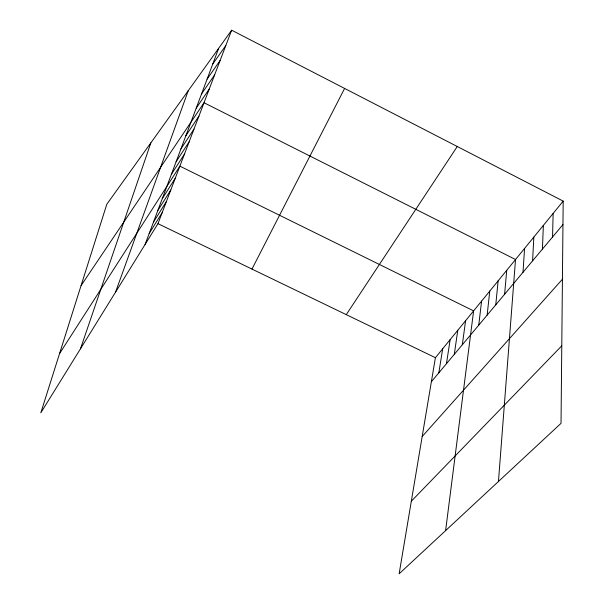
<?xml version="1.0" encoding="UTF-8"?>
<svg xmlns="http://www.w3.org/2000/svg" width="604" height="604" viewBox="0 0 604 604"><rect width="100%" height="100%" fill="white"/><g stroke="black" fill="none" stroke-linecap="round" stroke-linejoin="round"><path stroke-width="0.91" d="M563.185 201.117L561.025 423.344L399.138 573.8L435.409 357.704L563.185 201.117L231.649 30.2L106.817 204.235L40.815 412.826L157.969 223.669L231.649 30.2M552.547 237.017L553.136 213.431M542.43 249.097L543.358 225.413M532.592 260.853L533.838 237.078M523.011 272.291L524.566 248.44M498.451 481.501L515.529 259.516L204.024 102.733L81.079 285.586M504.612 294.269L506.726 270.305M495.763 304.831L498.134 280.83M487.149 315.129L489.761 291.09M478.745 325.163L481.592 301.102M445.616 530.606L473.619 310.879L179.871 166.153L59.57 353.567M462.317 344.778L465.601 320.701M454.291 354.367L457.779 330.29M446.462 363.714L450.146 339.644M438.829 372.834L442.687 348.78M80.46 348.818L150.857 142.831M115.523 292.193L188.252 90.706M145.066 244.499L218.663 48.305M251.966 269.082L344.605 88.433M149.196 233.476L162.129 212.729M153.439 222.174L166.402 201.517M157.787 210.577L170.781 190.026M162.257 198.671L175.266 178.24M171.408 174.269L184.454 154.111M176.096 161.766L189.158 141.766M180.913 148.924L193.982 129.09M346.266 314.639L457.266 146.515M185.866 135.734L198.935 116.089M196.187 108.229L209.248 89.014M201.562 93.892L214.616 74.919M207.097 79.132L220.135 60.43M212.797 63.949L225.813 45.526M431.369 381.736L562.951 224.59M422.173 436.541L562.422 279.244M411.316 501.214L561.78 345.805M157.969 223.669L435.409 357.704"/></g></svg>
